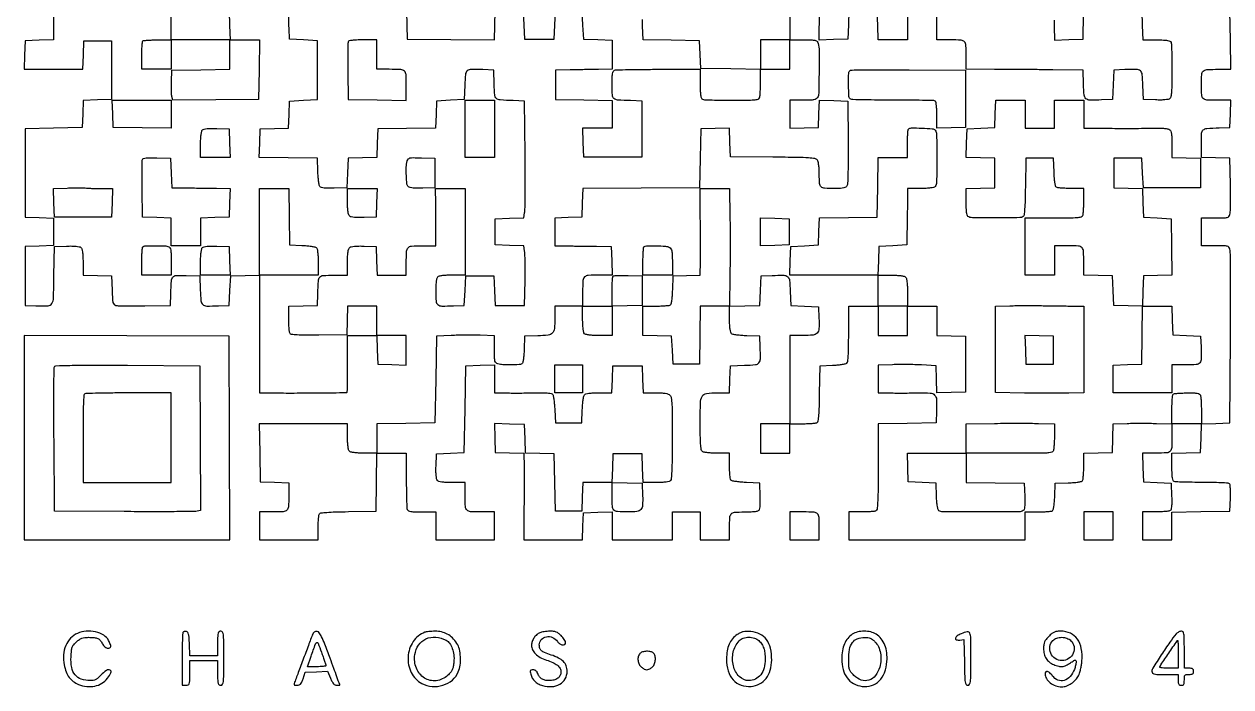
# Model space of a CAD drawing. Extents: x 156 to 936, y 95 to 969.
# Drawn here: x 156 to 936, y 95 to 523 of the extents above; entities that cross this region are included whole.
import ezdxf

# ---------------------------------------------------------------- set-up
doc = ezdxf.new("R2010")
doc.units = 0

msp = doc.modelspace()

# ---------------------------------------------------------------- linework, layer by layer
for points in [[(650.923621, 549.450999), (650.872404, 513), (641.436202, 513), (632, 513), (632, 503.478407), (632, 493.956814), (612.75, 494.228407), (593.5, 494.5), (593, 503.5), (592.5, 512.5), (574.287229, 512.772415), (556.074458, 513.044829), (555.787229, 522.098406, -0.005375), (555.699566, 526.279342, -0.002938)], [(175, 531.430537), (175, 513.075052), (165.75, 512.787526), (156.5, 512.5), (156.212474, 503.25), (155.924948, 494), (174.924948, 494), (193.924948, 494), (194.212474, 503.25), (194.5, 512.5), (203.5, 512.5), (212.5, 512.5), (212.5, 493.5), (212.5, 474.5), (203.288393, 474.212982), (194.076786, 473.925964), (193.788393, 465.212982), (193.5, 456.5), (175, 456), (156.5, 455.5), (156.5, 427), (156.5, 398.5), (165.75, 398.212474), (175, 397.924948), (175, 389), (175, 380.075052), (165.75, 379.787526), (156.5, 379.5), (156.5, 360.5), (156.5, 341.5), (163.479083, 341.199088, 0.020449), (171.375868, 341.181735, 0.253026), (173.874462, 342.660318, 0.128108), (174.893739, 346.126829, 0.004158), (175.227984, 360.763526), (175.5, 379.5), (183.344796, 379.793771, -0.01153), (186.735348, 379.842502, -0.021342), (189.485252, 379.701133, -0.023545), (191.568167, 379.405224, -0.126804), (192.594796, 378.921326, -0.14531), (193.250556, 377.94081, -0.038548), (193.672919, 376.085306, -0.027224), (193.925268, 373.359698, -0.009472), (194, 369.415081), (194, 361.075052), (203.25, 360.787526), (212.5, 360.5), (212.787398, 351.259666, 0.00489), (213.017269, 345.638586, 0.049911), (213.366243, 343.335649, 0.13999), (214.057919, 342.15054, 0.131433), (215.287398, 341.47415, 0.054074), (216.813387, 341.269145, 0.002906), (221.696923, 341.172986, 0.004518), (227.518327, 341.144811, 0.003277), (234, 341.214485), (250.5, 341.5), (250.75303, 349, -0.008062), (251.174048, 357.439007, -0.161069), (252.131127, 359.798383, -0.21244), (254.224343, 360.802761, -0.015449), (260.778718, 360.788514), (269.5, 360.5), (269.787398, 351.259666, 0.015844), (270.223546, 344.321238, 0.194277), (271.421808, 342.009645, 0.177046), (273.942653, 341.065605, 0.012739), (281.520917, 341.199088), (288.5, 341.5), (289, 351), (289.5, 360.5), (298.75, 360.787526), (308, 361.075052), (308, 323.037526), (308, 285), (316.75, 284.912571, 0.003142), (330.429472, 284.86184, 0.001841), (346.807554, 284.964299, 0.000139), (364.132681, 285.141292, 0.196186), (364.722621, 285.389288, 0.193834), (364.858487, 285.708434, 0.000442), (364.956439, 290.952628, 0.002787), (365.028905, 296.882876, 0.001718), (365.051308, 303.861027), (365.047227, 322), (374.486088, 322), (383.924948, 322), (384.212474, 312.75), (384.5, 303.5), (393.75, 303.212474), (403, 302.924948), (403, 312.462474), (403, 322), (393.5, 322), (384, 322), (384, 331.5), (384, 341), (374.537526, 341), (365.075052, 341), (364.787526, 331.75), (364.5, 322.5), (346.546696, 322.269936, -0.003387), (337.80929, 322.21716, -0.013149), (332.398754, 322.363442, -0.01367), (328.801929, 322.65421, -0.228051), (327.812009, 323.269936, -0.111897), (327.503563, 324.133483, -0.009006), (327.255659, 326.551083, -0.011797), (327.07817, 329.477259, -0.008781), (327.015313, 332.712474), (327, 340.924948), (336.25, 341.212474), (345.5, 341.5), (345.75303, 349, -0.008402), (346.176069, 357.365335, -0.161469), (347.147153, 359.744619, -0.203902), (349.278201, 360.802642, -0.014636), (356.019052, 361), (365, 361), (365, 369.377555, -0.009406), (365.0746, 373.342652, -0.027148), (365.326735, 376.078343, -0.03848), (365.748928, 377.939147, -0.145524), (366.405204, 378.921326, -0.126804), (367.431833, 379.405224, -0.023545), (369.514748, 379.701133, -0.021342), (372.264652, 379.842502, -0.01153), (375.655204, 379.793771), (383.5, 379.5), (383.787526, 370.25), (384.075052, 361), (393.537526, 361), (403, 361), (403, 368.918213, -0.01141), (403.170753, 376.400012, -0.175208), (404.14255, 378.747254, -0.195511), (406.349521, 379.800362, -0.014768), (413.106989, 380), (422, 380), (422.118604, 388.75, 0.003057), (422.148749, 392.80142, 0.001648), (422.138919, 397.79375, 0.001641), (422.095442, 402.88096, 0.002581), (422.021209, 407.25), (421.80521, 417), (431.402605, 417), (441, 417), (441, 389), (441, 361), (432.7, 361, 0.011084), (429.171507, 360.92177, 0.020332), (426.306878, 360.677711, 0.021091), (424.139671, 360.310542, 0.144849), (423.2, 359.8, 0.144765), (422.689713, 358.86117, 0.021112), (422.322455, 356.697258, 0.020356), (422.078287, 353.838136, 0.011122), (422, 350.319052, 0.019851), (422.245842, 344.129415, 0.208391), (423.41302, 341.942745, 0.16774), (425.947407, 341.054179, 0.01198), (433.520917, 341.199088), (440.5, 341.5), (441, 351), (441.5, 360.5), (450.5, 360.5), (459.5, 360.5), (460, 351), (460.5, 341.5), (470, 341.5), (479.5, 341.5), (479.762045, 357.5, 0.003464), (479.822157, 363.862036, 0.004382), (479.785431, 369.743813, 0.003486), (479.677109, 374.671207, 0.035192), (479.473677, 376.712982), (478.923263, 379.925964), (469.711632, 380.212982), (460.5, 380.5), (460.5, 389), (460.5, 397.5), (469.711632, 397.787018), (478.923263, 398.074036), (479.505226, 401.287018, 0.041731), (479.729252, 403.619008, 0.001178), (479.829995, 413.690562, 0.002395), (479.863852, 425.54778, 0.001644), (479.793595, 439), (479.5, 473.5), (472, 473.75303, -0.008759), (463.707095, 474.178354, -0.161813), (461.306759, 475.163917, -0.19589), (460.195412, 477.333109, -0.013873), (459.787398, 484.259666), (459.5, 493.5), (452.520917, 493.800912, 0.012739), (444.942653, 493.934395, 0.177046), (442.421808, 492.990355, 0.194277), (441.223546, 490.678762, 0.015844), (440.787398, 483.740334), (440.5, 474.5), (431.5, 474), (422.5, 473.5), (422.211387, 464.771923), (421.922774, 456.043847), (403.211387, 455.771923), (384.5, 455.5), (384.212964, 446.287036), (383.925929, 437.074071), (374.712964, 436.787036), (365.5, 436.5), (365, 427), (364.5, 417.5), (356.403945, 417.212045, -0.009286), (352.542386, 417.146465, -0.027996), (349.914254, 417.297926, -0.040696), (348.140288, 417.648101, -0.151604), (347.197621, 418.261881, -0.125475), (346.74742, 419.210577, -0.012743), (346.327227, 421.688932, -0.015307), (345.98723, 424.715916, -0.011626), (345.793676, 428.049836), (345.5, 436.5), (326.712768, 436.772202), (307.925536, 437.044404), (308.212768, 446.272202), (308.5, 455.5), (317.711607, 455.787018), (326.923214, 456.074036), (327.211607, 464.787018), (327.5, 473.5), (336.5, 474), (345.5, 474.5), (345.5, 493.5), (345.5, 512.5), (336.5, 513), (327.5, 513.5), (327.199088, 520.479083, -0.012342), (327.058373, 528.122836, -0.177188)], [(516.5, 531.5), (517, 522.5), (517.5, 513.5), (526.75, 513.212474), (536, 512.924948), (536, 503.462474), (536, 494), (527.25, 493.893608, 0.000248), (523.215497, 493.842549, 0.000137), (518.279688, 493.776284, 0.000136), (513.272687, 493.706331, 0.000218), (509, 493.643608), (499.5, 493.5), (499.5, 484), (499.5, 474.5), (517.75, 474.227441), (536, 473.954883), (536, 464.977441), (536, 456), (526.462474, 456), (516.924948, 456), (517.212474, 446.75), (517.5, 437.5), (536.5, 437.5), (555.5, 437.5), (555.5, 455.5), (555.5, 473.5), (548, 473.75303, -0.00835), (539.642263, 474.174822, -0.160196), (537.260084, 475.139624, -0.204874), (536.199602, 477.258022, -0.014995), (536, 483.912063, -0.006751), (536.063026, 488.579501, -0.034591), (536.311663, 491.157164, -0.069968), (536.78312, 492.654571, -0.192231), (537.581787, 493.393011, -0.085344), (538.814701, 493.637974, -0.001141), (546.60615, 493.821697, -0.003219), (555.650853, 493.956086, -0.002105), (566.081787, 494), (593, 494), (593, 484.606989, 0.006203), (593.061721, 479.632466, 0.033028), (593.308255, 476.926179, 0.067576), (593.777496, 475.364137, 0.196891), (594.581787, 474.606989, 0.081332), (595.754472, 474.364262, 0.00242), (600.784097, 474.178303, 0.004765), (606.727001, 474.044051, 0.003264), (613.474799, 474, 0.002672), (623.159864, 474.051749, 0.019343), (627.81213, 474.281609, 0.038952), (630.415774, 474.717599, 0.244878), (631.393011, 475.581787, 0.069754), (631.631434, 476.613421, 0.006804), (631.821697, 479.171775, 0.008515), (631.955643, 482.242372, 0.006641), (632, 485.581787), (632, 494), (641.5, 494), (651, 494), (651, 503.5), (651, 513), (659.891592, 513, -0.004783), (665.398233, 512.947318, -0.05381), (667.564084, 512.671536, -0.155135), (668.673919, 512.003273, -0.12189), (669.32386, 510.75, -0.057932), (669.900168, 505.97429, -0.004097), (669.848569, 492.521778, -0.002446), (669.611588, 478.518059, -0.117939), (668.903628, 475.819928, -0.137339), (667.999885, 474.87735, -0.085956), (666.560998, 474.332516, -0.040652), (664.122326, 474.065109, -0.006989), (659.464816, 474), (651, 474), (651, 464.962474), (651, 455.924948), (660.25, 456.212474), (669.5, 456.5), (669.789473, 465.287003), (670.078945, 474.074007), (679.289473, 473.787003), (688.5, 473.5), (688.667146, 447.029445, -0.003166), (688.666965, 436.44743, -0.00536), (688.5157, 427.585739, -0.002481), (688.274697, 420.229169, -0.113911), (687.881962, 418.779445, -0.128676), (687.055518, 417.887579, -0.086261), (685.765715, 417.349221, -0.045853), (683.677732, 417.072689, -0.010008), (680.046604, 417, -0.013074), (673.460345, 417.172245, -0.169996), (671.226176, 418.08817, -0.195477), (670.210121, 420.144773, -0.018199), (670, 425.915859, 0.013154), (669.914836, 429.152471, 0.019951), (669.654776, 431.955621, 0.020854), (669.265429, 434.169225, 0.106106), (668.75, 435.301354, 0.193788), (667.164915, 436.271684, 0.024772), (663.119365, 436.746979, 0.012982), (655.952695, 437.044227, 0.001532), (640, 437.242484), (612.5, 437.5), (612.211984, 446.787023), (611.923969, 456.074046), (602.711984, 455.787023), (593.5, 455.5), (593, 436.5), (592.5, 417.5), (554.787367, 417.238011), (517.074734, 416.976023), (516.787367, 407.738011), (516.5, 398.5), (507.75, 398.211067), (499, 397.922134), (499, 388.961067), (499, 380), (507.75, 379.893608, -0.000248), (511.784503, 379.842549, -0.000137), (516.720312, 379.776284, -0.000136), (521.727313, 379.706331, -0.000218), (526, 379.643608), (535.5, 379.5), (535.787526, 370.25), (536.075052, 361), (528.119313, 361, 0.011676), (520.578687, 360.823888, 0.180709), (518.23551, 359.821417, 0.191194), (517.190859, 357.550484, 0.01333), (517, 350.393011), (517, 341), (508, 341), (499, 341), (499, 333.19113, -0.021393), (498.710893, 326.437187, -0.172022), (497.445101, 323.649791, -0.172829), (494.709314, 322.289094, -0.021639), (488, 321.778245), (479.5, 321.5), (479.206033, 313.031844, -0.010674), (479.005667, 309.460658, -0.020911), (478.666992, 306.63313, -0.02067), (478.236162, 304.533237, -0.192561), (477.706033, 303.797157, -0.129551), (475.866154, 303.210824, -0.010011), (470.644524, 303.049855, -0.013912), (465.431055, 303.138633, -0.0543), (462.25, 303.630286, -0.119278), (460.998475, 304.312812, -0.151027), (460.330915, 305.440995, -0.053747), (460.053651, 307.610286, -0.004933), (460, 313.048011), (460, 321.86276), (450.75, 322.18138, 0.007), (446.521873, 322.267784, 0.004027), (441.426563, 322.25953, 0.004022), (436.307538, 322.168824, 0.006705), (432, 322), (422.5, 321.5), (422, 293.5), (421.5, 265.5), (402.75, 265.227935), (384, 264.955869), (384, 255.477935), (384, 246), (375.7, 246, -0.011084), (372.171507, 246.07823, -0.020332), (369.306878, 246.322289, -0.021091), (367.139671, 246.689458, -0.144849), (366.2, 247.2, -0.144849), (365.689458, 248.139671, -0.021091), (365.322289, 250.306878, -0.020332), (365.07823, 253.171507, -0.011084), (365, 256.7), (365, 265), (336.477935, 265), (307.955869, 265), (308.227935, 246.25), (308.5, 227.5), (317.75, 227.212474), (327, 226.924948), (327, 218.069463, -0.014889), (326.79962, 211.341871, -0.195866), (325.745668, 209.139748, -0.174757), (323.397656, 208.170318, -0.011384), (315.918213, 208), (308, 208), (308, 199), (308, 190), (327, 190), (346, 190), (346.015313, 197.75, -0.009266), (346.078025, 200.807708, -0.012305), (346.254937, 203.583601, -0.009669), (346.502484, 205.875507, -0.110202), (346.809551, 206.726088, -0.223435), (347.777433, 207.339909, -0.01141), (351.573985, 207.731244, -0.01247), (357.090119, 208.034694, -0.003691), (365.544238, 208.226088), (383.5, 208.5), (383.772065, 227.25), (384.044131, 246), (393.522065, 246), (403, 246), (403, 228.581787, 0.003244), (403.044049, 221.792976, 0.00474), (403.178303, 215.815525, 0.002396), (403.364228, 210.755458, 0.081401), (403.606989, 209.581787, 0.192406), (404.346128, 208.782907, 0.06988), (405.845898, 208.311531, 0.034532), (408.428287, 208.062976, 0.00673), (413.106989, 208), (422, 208), (422, 199), (422, 190), (441, 190), (460, 190), (460, 199), (460, 208), (452.081787, 208, -0.01141), (444.599988, 208.170753, -0.175208), (442.252746, 209.14255, -0.195511), (441.199638, 211.349521, -0.014768), (441, 218.106989), (441, 227), (432.622445, 227, -0.009406), (428.657348, 227.0746, -0.027148), (425.921657, 227.326735, -0.03848), (424.060853, 227.748928, -0.145524), (423.078674, 228.405204, -0.126804), (422.594776, 229.431833, -0.023545), (422.298867, 231.514748, -0.021342), (422.157498, 234.264652, -0.01153), (422.206229, 237.655204), (422.5, 245.5), (431.5, 246), (440.5, 246.5), (441, 274.5), (441.5, 302.5), (450.75, 302.787526), (460, 303.075052), (460, 294.037526), (460, 285), (468.75, 284.881396, 0.003017), (472.793539, 284.850984, 0.001642), (477.75946, 284.859904, 0.001636), (482.809202, 284.902077, 0.002595), (487.133267, 284.974783, -0.007032), (491.832561, 285.012088, -0.025308), (494.824296, 284.842178, -0.038164), (496.752439, 284.484083, -0.186595), (497.633267, 283.843387, -0.100273), (497.997889, 282.911897, -0.008816), (498.392272, 280.397745, -0.011269), (498.745237, 277.353486, -0.008534), (499, 274), (499.5, 265.5), (508, 265.5), (516.5, 265.5), (516.793676, 273.950164, -0.011302), (516.984907, 277.281363, -0.014976), (517.317974, 280.299919, -0.012295), (517.728174, 282.772011, -0.126595), (518.166121, 283.700164, -0.156154), (519.085135, 284.286976, -0.030334), (521.039488, 284.678687, -0.024312), (523.810166, 284.924657, -0.009983), (527.583512, 285), (535.922134, 285), (536.211067, 293.75), (536.5, 302.5), (546, 302.5), (555.5, 302.5), (555.788933, 293.75), (556.077866, 285), (563.967504, 285, -0.010255), (567.831011, 284.920751, -0.0309), (570.451435, 284.650421, -0.046423), (572.258797, 284.174734, -0.109247), (573.428425, 283.428717, -0.162647), (574.301598, 281.679226, -0.021445), (574.711135, 277.495334, -0.012422), (574.924083, 270.362501, -0.001769), (574.945544, 255.715741, -0.002797), (574.858086, 244.308092, -0.006908), (574.631535, 235.943403, -0.003853), (574.320695, 229.552584, -0.160461), (573.823245, 228.287023, -0.157475), (572.912296, 227.70866, -0.029346), (570.943679, 227.320598, -0.023945), (568.166969, 227.075409, -0.010048), (564.415081, 227), (556.075052, 227), (555.787526, 236.25), (555.5, 245.5), (546, 245.5), (536.5, 245.5), (536.212474, 236.25), (535.924948, 227), (526.5, 227), (517.075052, 227), (516.787526, 217.75), (516.5, 208.5), (508, 208.5), (499.5, 208.5), (499, 227), (498.5, 245.5), (489.287036, 245.787036), (480.074071, 246.074071), (479.787036, 255.287036), (479.5, 264.5), (469.711989, 264.78667), (459.923978, 265.073341), (460.211989, 255.78667), (460.5, 246.5), (469.75, 246.212474), (479, 245.924948), (479.104921, 237.212474, -0.002637), (479.136096, 232.606405, -0.000738), (479.136226, 225.404602, -0.000744), (479.112224, 217.258948, -0.000783), (479.064156, 209.25), (478.91847, 190), (497.920302, 190), (516.922134, 190), (517.211067, 198.75), (517.5, 207.5), (526.75, 207.787526), (536, 208.075052), (536, 199.037526), (536, 190), (555.5, 190), (575, 190), (575, 199), (575, 208), (584, 208), (593, 208), (593, 199), (593, 190), (602.5, 190), (612, 190), (612, 197.418213, -0.012045), (612.169488, 204.452803, -0.170409), (613.103321, 206.752319, -0.196932), (615.216333, 207.795471, -0.016954), (621.356989, 208.015313, 0.009288), (624.570103, 208.081049, 0.012325), (627.487838, 208.267102, 0.009701), (629.896861, 208.527636, 0.10999), (630.793098, 208.850966, 0.187221), (631.389362, 209.659703, 0.039341), (631.721251, 211.4185, 0.027159), (631.864234, 214.085459, 0.008519), (631.793098, 218.085653), (631.5, 226.5), (623, 227, -0.007979), (619.653208, 227.250516, -0.010698), (616.629688, 227.590774, -0.008061), (614.130611, 227.967402, -0.102535), (613.25, 228.309017, -0.188703), (612.685357, 229.094335, -0.029014), (612.310983, 231.016762, -0.024001), (612.07262, 233.77099, -0.009585), (612, 237.559017), (612, 246), (603.7, 246, -0.011084), (600.171507, 246.07823, -0.020332), (597.306878, 246.322289, -0.021091), (595.139671, 246.689458, -0.144849), (594.2, 247.2, -0.169112), (593.624554, 248.390216, -0.012115), (593.285867, 252.099252, -0.012525), (593.064784, 257.387176, -0.004184), (593, 265.128571, -0.006426), (593.173544, 278.630612, -0.120863), (594.281292, 282.692171, -0.237642), (596.996969, 284.539506, -0.032691), (604.032496, 285), (611.922134, 285), (612.211067, 293.75), (612.5, 302.5), (621.740334, 302.787398, 0.015844), (628.678762, 303.223546, 0.194277), (630.990355, 304.421808, 0.177046), (631.934395, 306.942653, 0.012739), (631.800912, 314.520917), (631.5, 321.5), (623.049836, 321.793676, -0.011302), (619.718637, 321.984907, -0.014976), (616.700081, 322.317974, -0.012295), (614.227989, 322.728174, -0.126595), (613.299836, 323.166121, -0.156169), (612.712988, 324.08525, -0.03033), (612.32129, 326.040031, -0.024307), (612.075335, 328.811468, -0.009978), (612, 332.586233), (612, 340.927576), (621.75, 341.213788), (631.5, 341.5), (632, 351), (632.5, 360.5), (639.479083, 360.800912, -0.012739), (647.057347, 360.934395, -0.177046), (649.578192, 359.990355, -0.194277), (650.776454, 357.678762, -0.015844), (651.212602, 350.740334), (651.5, 341.5), (660.5, 341), (669.5, 340.5), (669.793496, 333.265532, -0.020779), (669.786611, 326.418233, -0.176675), (668.630306, 323.623507, -0.185863), (665.977918, 322.305339, -0.023427), (659.464816, 322), (651, 322), (650.933948, 312.75, 0.001558), (650.914517, 307.92313, 0.000466), (650.914668, 300.5625, 0.000467), (650.930247, 292.298381, 0.000505), (650.961067, 284.25), (651.054238, 265), (641.527119, 265), (632, 265), (632, 255.5), (632, 246), (641.5, 246), (651, 246), (651, 255.5), (651, 265), (659.25, 265.015313, 0.008715), (662.499311, 265.077986, 0.011727), (665.436726, 265.254937, 0.008914), (667.863889, 265.502015, 0.11214), (668.726088, 265.809551, 0.223435), (669.339909, 266.777433, 0.01141), (669.731244, 270.573985, 0.01247), (670.034694, 276.090119, 0.003691), (670.226088, 284.544238), (670.5, 302.5), (678.452616, 302.795712, 0.011934), (681.592986, 302.987621, 0.0156), (684.450258, 303.320848, 0.013166), (686.789339, 303.731108, 0.123819), (687.702616, 304.168156, 0.188753), (688.359764, 305.357019, 0.015875), (688.7168, 308.91226, 0.013632), (688.939217, 314.323601, 0.003454), (689, 323.122445), (689, 341), (698.5, 341), (708, 341), (708, 331.5), (708, 322), (717.5, 322), (727, 322), (727, 331.5), (727, 341), (736.5, 341), (746, 341), (746, 331.537526), (746, 322.075052), (755.25, 321.787526), (764.5, 321.5), (764.5, 303.5), (764.5, 285.5), (755.289473, 285.212997), (746.078945, 284.925993), (745.789473, 293.712997), (745.5, 302.5), (736, 303, 0.006938), (731.692458, 303.166817, 0.004162), (726.573437, 303.251332, 0.004166), (721.478137, 303.250578, 0.007241), (717.25, 303.15347), (708, 302.806941), (708, 293.90347), (708, 285), (716.75, 284.877856, 0.003081), (720.761632, 284.846577, 0.001745), (725.621493, 284.855586, 0.001741), (730.520626, 284.898823, 0.002865), (734.663595, 284.973564, -0.021345), (741.781619, 284.838912, -0.189825), (744.56881, 283.537683, -0.181798), (745.785214, 280.653825, -0.019299), (745.79184, 273.237562), (745.5, 265.5), (726.75, 265.227935), (708, 264.955869), (708, 237.084924, -0.001484), (707.952553, 221.093957, -0.012389), (707.730367, 213.86142, -0.020757), (707.33086, 209.755534, -0.272963), (706.418213, 208.606989, -0.06844), (705.400281, 208.368926, -0.007317), (702.9751, 208.178303, -0.008902), (700.066073, 208.044385, -0.00705), (696.918213, 208), (689, 208), (689, 199), (689, 190), (746, 190), (803, 190), (803, 199), (803, 208), (811.25, 208.015313, 0.008579), (814.497876, 208.077072, 0.011582), (817.430835, 208.251296, 0.008725), (819.854929, 208.494381, 0.112667), (820.706033, 208.797157, 0.192561), (821.236162, 209.533237, 0.02067), (821.666992, 211.63313, 0.020911), (822.005667, 214.460658, 0.010674), (822.206033, 218.031844), (822.5, 226.5), (830.968156, 226.793967, 0.010674), (834.539342, 226.994333, 0.020911), (837.36687, 227.333008, 0.02067), (839.466763, 227.763838, 0.192561), (840.202843, 228.293967, 0.112531), (840.505585, 229.144249, 0.008778), (840.748704, 231.558142, 0.011623), (840.922925, 234.478979, 0.008617), (840.984687, 237.712474), (841, 245.924948), (850.25, 246.212474), (859.5, 246.5), (859.787036, 255.712964), (860.074071, 264.925929), (869.113027, 265.212964, -0.005384), (873.288295, 265.300557, -0.002939), (878.411967, 265.322737, -0.002928), (883.619657, 265.284171, -0.004653), (888.075991, 265.183587), (898, 264.867173), (898, 257.015374, -0.01158), (897.827866, 249.583698, -0.17628), (896.85247, 247.24604, -0.194445), (894.640201, 246.197959, -0.014586), (887.855485, 246), (878.924948, 246), (879.212474, 236.75), (879.5, 227.5), (888.5, 227), (897.5, 226.5), (897.793098, 218.085653, -0.008519), (897.864234, 214.085459, -0.027159), (897.721251, 211.4185, -0.039341), (897.389362, 209.659703, -0.187221), (896.793098, 208.850966, -0.110402), (895.894283, 208.527533, -0.00954), (893.45641, 208.267102, -0.012203), (890.504112, 208.081041, -0.00917), (887.25, 208.015313), (879, 208), (879, 199), (879, 190), (888.5, 190), (898, 190), (898, 198.977935), (898, 207.955869), (916.75, 208.227935), (935.5, 208.5), (935.792979, 216.907021, 0.010281), (935.839885, 220.193128, 0.014674), (935.735951, 223.108424, 0.010537), (935.52991, 225.49676, 0.171211), (935.187424, 226.212576, 0.182288), (934.389009, 226.573715, 0.003293), (929.645025, 226.847166, 0.007725), (924.049753, 227.046122, 0.005024), (917.581456, 227.111111, -0.003074), (911.075329, 227.151111, -0.004522), (905.35971, 227.273095, -0.002192), (900.510991, 227.44173, -0.081998), (899.437012, 227.662544, -0.213137), (898.732081, 228.368885, -0.053255), (898.306136, 229.983044, -0.030567), (898.065016, 232.640834, -0.00734), (898, 237.069463), (898, 245.924948), (907.25, 246.212474), (916.5, 246.5), (916.787036, 255.712964), (917.074071, 264.925929), (926.287036, 265.212964), (935.5, 265.5), (935.776118, 320.5, 0.000946), (935.842591, 341.744487, 0.001484), (935.810983, 360.004687, 0.000367), (935.724204, 375.978155, 0.057952), (935.507066, 377.75, 0.122612), (934.851516, 379.003912, 0.154493), (933.732866, 379.672192, 0.053324), (931.54856, 379.947535, 0.004712), (925.980948, 380), (917, 380), (917, 389), (917, 398), (925.980948, 398, 0.004723), (931.546285, 398.052569, 0.05326), (933.733241, 398.32806, 0.153853), (934.855448, 398.996239, 0.122337), (935.516124, 400.25, 0.054093), (935.724896, 401.805286, 0.002845), (935.823778, 406.832812, 0.00446), (935.854068, 412.824029, 0.003227), (935.785177, 419.5), (935.5, 436.5), (926.25, 436.787526), (917, 437.075052), (917, 446.018474, -0.014194), (917.190094, 452.713321, -0.199365), (918.215838, 454.834916, -0.165063), (920.527107, 455.811311, -0.009054), (928.5, 456.245668), (935.5, 456.5), (935.788933, 465.25), (936.077866, 474), (928.12072, 474, -0.011255), (920.614992, 474.168976, -0.173553), (918.260316, 475.133305, -0.196937), (917.202336, 477.326211, -0.015155), (917, 484, -0.015139), (917.202091, 490.673146, -0.196758), (918.259008, 492.866152, -0.173711), (920.611431, 493.830791, -0.011291), (928.103853, 494), (936.044131, 494), (935.772065, 512.75), (935.5, 531.5)], [(878.5, 531.5), (878.787526, 522.25), (879.075052, 513), (887.930537, 513, -0.006773), (892.587052, 512.936924, -0.03465), (895.160133, 512.688208, -0.070053), (896.655249, 512.216672, -0.192061), (897.393011, 511.418213, -0.080983), (897.635568, 510.250423, -0.002541), (897.821697, 505.367318, -0.004891), (897.955938, 499.590857, -0.003363), (898, 493.040657, -0.00346), (897.940363, 484.422829, -0.01606), (897.711725, 479.451262, -0.023285), (897.321155, 476.333764, -0.178582), (896.594796, 475.078674, -0.126804), (895.568167, 474.594776, -0.023545), (893.485252, 474.298867, -0.021342), (890.735348, 474.157498, -0.01153), (887.344796, 474.206229), (879.5, 474.5), (879.212602, 483.740334, 0.015844), (878.776454, 490.678762, 0.194277), (877.578192, 492.990355, 0.177046), (875.057347, 493.934395, 0.012739), (867.479083, 493.800912), (860.5, 493.5), (860, 484), (859.5, 474.5), (852.520917, 474.199088, -0.012739), (844.942653, 474.065605, -0.177046), (842.421808, 475.009645, -0.194277), (841.223546, 477.321238, -0.015844), (840.787398, 484.259666), (840.5, 493.5), (821, 493.689751, 0.000481), (812.209569, 493.766838, 0.000296), (801.867188, 493.841461, 0.000297), (791.643482, 493.903091, 0.000533), (783.25, 493.939751), (765, 494), (765, 501.918213, 0.01141), (764.829247, 509.400012, 0.175208), (763.85745, 511.747254, 0.195511), (761.650479, 512.800362, 0.014768), (754.893011, 513), (746, 513), (746, 531.480948, -0.004239)], [(821.851159, 525.775537, 0.003027), (821.881396, 521.712474), (822, 512.924948), (831.25, 513.212474), (840.5, 513.5), (840.785515, 530, 0.003332)]]:
    msp.add_lwpolyline(points, format="xyb")
for points in [[(689.076031, 532.074046), (688.788016, 522.787023), (688.5, 513.5), (679.237938, 513.212315), (669.975876, 512.924629), (670.237938, 550.712315)], [(288.5, 531.5), (288.787526, 522.25), (289.075052, 513), (270.037526, 513), (251, 513), (251, 522.484427), (251, 531.968853)], [(403.226088, 531.455762), (403.5, 513.5), (431.712269, 513.234491), (459.924538, 512.968982), (460.212269, 522.234491), (460.5, 531.5)], [(478.5, 531.5), (479, 522.5), (479.5, 513.5), (489, 513.5), (498.5, 513.5), (499, 522.5), (499.5, 531.5)], [(726.95, 531.402605), (726.95, 513), (717.512526, 513), (708.075052, 513), (707.787526, 522.25), (707.5, 531.5)]]:
    msp.add_lwpolyline(points)
for points in [[(251, 503.5), (251, 494), (241.5, 494), (232, 494), (232, 502.833333, -0.007039), (232.048334, 506.266524, -0.010477), (232.195833, 509.267708, -0.005871), (232.400808, 511.76784, -0.174709), (232.666667, 512.333333, -0.174709), (233.23216, 512.599192, -0.005871), (235.732292, 512.804167, -0.010477), (238.733476, 512.951666, -0.007039), (242.166667, 513), (251, 513)], [(307.771593, 493.75), (307.5, 474.5), (279.751893, 474.318367), (252.003786, 474.136734), (251.453275, 476.330144, -0.046914), (251.256219, 477.615312, -0.008094), (251.152196, 480.078905, -0.008746), (251.127445, 482.98405, -0.007721), (251.201382, 486.011777), (251.5, 493.5), (270.25, 493.772065), (289, 494.044131), (289, 503.522065), (289, 513), (298.521593, 513), (308.043186, 513)], [(365.44466, 511.716382, 0.087315), (365.253719, 510.735302, 0.001669), (365.177256, 505.532202, 0.003993), (365.15674, 499.444392, 0.002658), (365.226045, 492.466382), (365.5, 474.5), (384.25, 474.227935), (403, 473.955869), (403, 483.370946, 0.013239), (402.810033, 490.544462, 0.190583), (401.768202, 492.818525, 0.181311), (399.430273, 493.823071, 0.011775), (391.918213, 494), (384, 494), (384, 503.5), (384, 513), (374.968615, 513, 0.007882), (370.728422, 512.933152, 0.025616), (367.927333, 512.700833, 0.035533), (366.108295, 512.322603, 0.236345)], [(764.5, 475), (764.5, 456.5), (755.25, 456.212474), (746, 455.924948), (746, 464.403457, 0.011108), (745.926813, 467.697424, 0.016491), (745.703656, 470.574555, 0.01162), (745.390318, 472.905487, 0.218469), (744.991168, 473.505458, 0.13267), (744.144153, 473.758011, 0.000945), (736.636527, 473.938861, 0.003532), (728.01158, 474.06937, 0.002244), (717.966495, 474.105328, -0.002037), (707.88896, 474.137224, -0.003123), (699.159429, 474.254947, -0.001073), (691.62898, 474.419725, -0.085805), (690.475327, 474.647842, -0.292386), (689.200752, 476.376, -0.013628), (688.901691, 483.980564, -0.013619), (689.017255, 491.590253, -0.293108), (690.25, 493.344069, -0.094584), (691.266699, 493.549403, -0.000461), (701.854687, 493.652664, -0.002098), (713.918237, 493.708553, -0.001324), (728, 493.677402), (764.5, 493.5)], [(803, 465), (803, 456), (812.5, 456), (822, 456), (822, 465), (822, 474), (831.5, 474), (841, 474), (841, 465), (841, 456), (859.25, 455.874114, 0.001384), (866.88072, 455.8426, 0.001278), (874.716842, 455.851957, 0.001275), (881.696756, 455.895928, 0.00426), (886.27542, 455.975462, -0.00977), (890.185347, 456.000288, -0.020936), (893.197251, 455.834299, -0.024523), (895.410811, 455.508902, -0.125079), (896.52542, 454.978903, -0.138222), (897.226128, 453.962049, -0.04395), (897.669114, 452.158273, -0.02907), (897.925674, 449.461633, -0.009183), (898, 445.415081), (898, 437.075052), (907.25, 436.787526), (916.5, 436.5), (916.5, 427), (916.5, 417.5), (898, 417.5), (879.5, 417.5), (879, 427), (878.5, 436.5), (869.5, 436.5), (860.5, 436.5), (860.5, 427), (860.5, 417.5), (869.712964, 417.212964), (878.925929, 416.925929), (879.212964, 407.712964), (879.5, 398.5), (888.5, 398), (897.5, 397.5), (897.748183, 379.287502), (897.996366, 361.075004), (888.748183, 360.787502), (879.5, 360.5), (879.213788, 350.75), (878.927576, 341), (888.426262, 341), (897.924948, 341), (898.212474, 331.75), (898.5, 322.5), (907.5, 322), (916.5, 321.5), (916.800912, 314.520917, -0.012322), (916.941866, 306.88044, -0.176722), (916.009281, 304.372662, -0.202101), (913.732324, 303.227183, -0.01682), (906.980948, 303), (898, 303), (898, 294), (898, 285), (879, 285), (860, 285), (860, 293.962474), (860, 302.924948), (869.25, 303.212474), (878.5, 303.5), (878.771926, 322.212184), (879.043852, 340.924368), (869.771926, 341.212184), (860.5, 341.5), (860, 351), (859.5, 360.5), (850.25, 360.787526), (841, 361.075052), (841, 368.955738, 0.011491), (840.828717, 376.407908, 0.175559), (839.856224, 378.750156, 0.19511), (837.649006, 379.800898, 0.014732), (830.893011, 380), (822, 380), (822, 370.5), (822, 361), (812.5, 361), (803, 361), (803, 379.5), (803, 398), (821.393011, 398, 0.002472), (831.723448, 398.051073, 0.018295), (836.640441, 398.27975, 0.036273), (839.393178, 398.711497, 0.24904), (840.393011, 399.581787, 0.06844), (840.631074, 400.599719, 0.007317), (840.821697, 403.0249, 0.008902), (840.955615, 405.933927, 0.00705), (841, 409.081787), (841, 417), (832.75, 417.015313, -0.008591), (829.501991, 417.077158, -0.011595), (826.568616, 417.251635, -0.008743), (824.144238, 417.495093, -0.112618), (823.292098, 417.798312, -0.195149), (822.75425, 418.552989, -0.020215), (822.326695, 420.737125, -0.020298), (821.991711, 423.707636, -0.009786), (821.792098, 427.532999), (821.5, 436.5), (812.5, 436.5), (803.5, 436.5), (803.226647, 418.044584, -0.003561), (803.035521, 409.331725, -0.012194), (802.732937, 403.675066, -0.01105), (802.342971, 399.785498, -0.224357), (801.726647, 398.809897, -0.139323), (799.565733, 398.167174, -0.001615), (784.486505, 398.031392, -0.002285), (769.754359, 398.013648, -0.091011), (766.581787, 398.606989, -0.192061), (765.783328, 399.344751, -0.070053), (765.311792, 400.839867, -0.03465), (765.063076, 403.412948, -0.006773), (765, 408.069463), (765, 416.924948), (774.25, 417.212474), (783.5, 417.5), (783.5, 427), (783.5, 436.5), (774.212977, 436.788016), (764.925954, 437.076031), (765.212977, 446.288016), (765.5, 455.5), (774.5, 456), (783.5, 456.5), (783.788933, 465.25), (784.077866, 474), (793.538933, 474), (803, 474)], [(288.787526, 446.25), (289.075052, 437), (279.537526, 437), (270, 437), (270, 445.3, -0.010869), (270.078193, 448.896692, -0.021373), (270.324495, 451.746533, -0.023516), (270.70151, 453.866807, -0.141534), (271.236619, 454.836619, -0.141627), (272.215618, 455.376564, -0.030081), (274.156875, 455.694801, -0.024175), (276.863904, 455.841129, -0.010354), (280.486619, 455.786619), (288.5, 455.5)], [(744.83955, 454.69333, -0.171694), (745.841555, 451.970768, -0.003196), (745.937348, 436.495915, -0.003197), (745.835295, 421.021571, -0.171589), (744.832235, 418.297856, -0.156568), (743.91283, 417.711839, -0.030115), (741.9502, 417.320873, -0.024186), (739.167778, 417.075231, -0.009923), (735.377555, 417), (727, 417), (726.948134, 407.75, -0.001265), (726.91401, 403.556383, -0.000758), (726.853302, 398.573438, -0.000758), (726.777843, 393.614249, -0.00132), (726.698134, 389.5), (726.5, 380.5), (717.5, 380), (708.5, 379.5), (708.212474, 370.25), (707.924948, 361), (716.262474, 361, -0.01101), (719.809501, 360.921884, -0.020283), (722.684979, 360.678036, -0.021051), (724.858679, 360.311042, -0.145015), (725.8, 359.8, -0.147006), (726.316915, 358.838945, -0.020534), (726.681818, 356.584848, -0.019692), (726.923212, 353.57572, -0.010168), (727, 349.8), (727, 341), (717.5, 341), (708, 341), (708, 351), (708, 361), (679.462474, 361), (650.924948, 361), (651.212474, 370.25), (651.5, 379.5), (660.5, 380), (669.5, 380.5), (669.788613, 389.228077), (670.077226, 397.956153), (688.788613, 398.228077), (707.5, 398.5), (707.771593, 417.75), (708.043186, 437), (717.521593, 437), (727, 437), (727, 445.833333, -0.007039), (727.048334, 449.266524, -0.010477), (727.195833, 452.267708, -0.005871), (727.400808, 454.76784, -0.174709), (727.666667, 455.333333, -0.197941), (729.560156, 456.121793, -0.010248), (736.306797, 456.008739, -0.010123), (743.049218, 455.620641, -0.202796)], [(421.5, 427), (421.5, 417.5), (413.655204, 417.206229, -0.01153), (410.264652, 417.157498, -0.021342), (407.514748, 417.298867, -0.023545), (405.431833, 417.594776, -0.126804), (404.405204, 418.078674, -0.194107), (403.439925, 419.868396, -0.016355), (403.020493, 425.202308, -0.022519), (403.016409, 430.743702, -0.054415), (403.639985, 434.78709, -0.110763), (404.30988, 436.066437, -0.165116), (405.383551, 436.710791, -0.057007), (407.450552, 436.916833, -0.004686), (412.876331, 436.78709), (421.5, 436.5)], [(251, 427), (251.5, 417.5), (261.5, 417.378301, -0.000173), (265.967942, 417.322383, -0.000111), (271.143836, 417.254662, -0.000112), (276.20474, 417.186185, -0.000211), (280.287526, 417.128301), (289.075052, 417), (288.787526, 407.75), (288.5, 398.5), (279.25, 398.212474), (270, 397.924948), (270, 388.962474), (270, 380), (260.5, 380), (251, 380), (251, 388.962474), (251, 397.924948), (241.75, 398.212474), (232.5, 398.5), (232.226045, 416.466382, -0.002738), (232.157838, 423.447139, -0.004101), (232.181672, 429.543708, -0.001757), (232.263004, 434.747927, -0.087035), (232.459691, 435.755553, -0.230713), (233.132554, 436.383519, -0.046636), (234.779627, 436.724608, -0.028631), (237.436466, 436.867546, -0.007369), (241.733647, 436.789171), (250.5, 436.5)], [(205.662526, 417), (213.075052, 417), (212.787526, 407.75), (212.5, 398.5), (194, 398.5), (175.5, 398.5), (175.212997, 407.710527), (174.925993, 416.921055), (183.712997, 417.287628, -0.004583), (187.28793, 417.403954, -0.004994), (190.763349, 417.450435, -0.004698), (193.738462, 417.432552, -0.024475), (195.375, 417.327101, 0.01648), (196.949077, 417.200383, 0.003897), (199.582898, 417.096086, 0.004007), (202.613786, 417.024022, 0.00394)], [(327.227441, 398.75), (327.5, 380.5), (335.452616, 380.204288, -0.011934), (338.592986, 380.012379, -0.0156), (341.450258, 379.679152, -0.013166), (343.789339, 379.268892, -0.123819), (344.702616, 378.831844, -0.156616), (345.288322, 377.912736, -0.030079), (345.679152, 375.949592, -0.024173), (345.924766, 373.166961, -0.009926), (346, 369.377555), (346, 361), (327, 361), (308, 361), (308, 389), (308, 417), (317.477441, 417), (326.954883, 417)], [(383.787526, 407.75), (383.5, 398.5), (375.655204, 398.206229, -0.01153), (372.264652, 398.157498, -0.021342), (369.514748, 398.298867, -0.023545), (367.431833, 398.594776, -0.126804), (366.405204, 399.078674, -0.145524), (365.748928, 400.060853, -0.03848), (365.326735, 401.921657, -0.027148), (365.0746, 404.657348, -0.009406), (365, 408.622445), (365, 417), (374.537526, 417), (384.075052, 417)], [(612.227935, 398.75, -0.002482), (612.311567, 390.339509, -0.001369), (612.334609, 380.059375, -0.001365), (612.300968, 369.63684, -0.002193), (612.209033, 360.75), (611.918065, 341), (602.481098, 341), (593.044131, 341), (592.772065, 322.25), (592.5, 303.5), (584, 303.5), (575.5, 303.5), (575, 312.5), (574.5, 321.5), (565.25, 321.787526), (556, 322.075052), (556, 331.537526), (556, 341), (564.25, 341.015313, 0.008591), (567.498009, 341.077158, 0.011595), (570.431384, 341.251635, 0.008743), (572.855762, 341.495093, 0.112618), (573.707902, 341.798312, 0.195149), (574.24575, 342.552989, 0.020215), (574.673305, 344.737125, 0.020298), (575.008289, 347.707636, 0.009786), (575.207902, 351.532999), (575.5, 360.5), (584.25, 360.788933), (593, 361.077866), (593.092739, 369.788933, 0.002179), (593.121694, 374.394413, 0.00061), (593.126798, 381.595812, 0.000615), (593.112617, 389.741155, 0.000647), (593.078456, 397.75), (592.971434, 417), (602.463652, 417), (611.955869, 417)], [(249.418213, 379.393011, -0.192406), (250.217093, 378.653872, -0.06988), (250.688469, 377.154102, -0.034532), (250.937024, 374.571713, -0.00673), (251, 369.893011), (251, 361), (241.5, 361), (232, 361), (232, 369.833333, -0.007039), (232.048334, 373.266524, -0.010477), (232.195833, 376.267708, -0.005871), (232.400808, 378.76784, -0.174709), (232.666667, 379.333333, -0.192867), (233.981803, 379.896108, -0.004931), (240.550861, 379.984299, -0.008182), (246.871554, 379.903379, -0.084511)], [(288.787526, 370.25), (289.075052, 361), (279.537526, 361), (270, 361), (270, 369.3, -0.010869), (270.078193, 372.896692, -0.021373), (270.324495, 375.746533, -0.023516), (270.70151, 377.866807, -0.141534), (271.236619, 378.836619, -0.141627), (272.215618, 379.376564, -0.030081), (274.156875, 379.694801, -0.024175), (276.863904, 379.841129, -0.010354), (280.486619, 379.786619), (288.5, 379.5)], [(573.065741, 378.964816, -0.125133), (574.084258, 378.034129, -0.095437), (574.6623, 376.632503, -0.043519), (574.935765, 374.241493, -0.006724), (575, 369.464816), (575, 361), (565.5, 361), (556, 361), (556, 369.833333, -0.007039), (556.048334, 373.266524, -0.010477), (556.195833, 376.267708, -0.005871), (556.400808, 378.76784, -0.174709), (556.666667, 379.333333, -0.195866), (558.270527, 380.008719, -0.008549), (564.468774, 379.975433, -0.01178), (570.526132, 379.69644, -0.105846)], [(555.5, 351), (555.5, 341.5), (545.75, 341.213788), (536, 340.927576), (536, 331.463788), (536, 322), (527.7, 322, -0.011084), (524.171507, 322.07823, -0.020332), (521.306878, 322.322289, -0.021091), (519.139671, 322.689458, -0.144849), (518.2, 323.2, -0.144849), (517.689458, 324.139671, -0.021091), (517.322289, 326.306878, -0.020332), (517.07823, 329.171507, -0.011084), (517, 332.7), (517, 341), (526.5, 341), (536, 341), (536, 350.333333, -0.00701), (536.050859, 353.960654, -0.010439), (536.206073, 357.131073, -0.005832), (536.421738, 359.772743, -0.174818), (536.701526, 360.368192, -0.181254), (537.294584, 360.637876, -0.006365), (539.854968, 360.779968, -0.011094), (542.933373, 360.843152, -0.007452), (546.451526, 360.784859), (555.5, 360.5)], [(831.75, 341.063793), (841, 341), (841, 313.036212), (841, 285.072424), (831.25, 284.786212, -0.005573), (826.247186, 284.695144, -0.001813), (818.85625, 284.669796, -0.001807), (810.643566, 284.70109, -0.002035), (802.75, 284.791817), (784, 285.083634), (784, 313.004291), (784, 340.924948), (793.25, 341.212474, -0.004156), (797.51219, 341.309506, -0.002297), (802.720312, 341.360841, -0.002289), (807.999661, 341.364454, -0.003681), (812.5, 341.313793, 0.000868), (817.000323, 341.237811, 0.00054), (822.279688, 341.163546, 0.000542), (827.487862, 341.101549, 0.000981)], [(269.759875, 255.77153), (270.019749, 209.043061), (267.759875, 208.494001, -0.057675), (266.004934, 208.276836, -0.000538), (252.945088, 208.187752, -0.00181), (237.910959, 208.155786, -0.001169), (220.5, 208.222471), (175.5, 208.5), (175.239372, 254.5, -0.000997), (175.174287, 272.225103, -0.001596), (175.197198, 287.357597, -0.000282), (175.267665, 300.72814, -0.090314), (175.461789, 301.759906, -0.301449), (176.45055, 302.464468, -0.003096), (185.402033, 302.70934, -0.005599), (198.68089, 302.841585, -0.001079), (222.722417, 302.759906), (269.5, 302.5)], [(195.25, 284.337719, 0.286605), (194.579791, 283.416621, 0.006896), (194.265434, 277.906228, 0.008864), (194.055066, 269.647433, 0.001935), (194, 255.416667), (194, 227), (222.5, 227), (251, 227), (251, 256), (251, 285), (223.75, 284.921053, 0.001717), (213.21496, 284.854351, 0.002675), (204.1375, 284.717133, 0.000767), (196.247198, 284.543529, 0.090243)], [(916.393011, 283.418213, -0.069754), (916.631434, 282.386579, -0.006804), (916.821697, 279.828225, -0.008515), (916.955643, 276.757628, -0.006641), (917, 273.418213), (917, 265), (907.5, 265), (898, 265), (898, 274.416667, -0.007664), (898.066885, 278.779825, -0.023674), (898.296577, 281.718794, -0.030487), (898.663429, 283.66522, -0.23943), (899.25, 284.337719, -0.073768), (900.090566, 284.54009, -0.005873), (902.377947, 284.717133, -0.007854), (905.124525, 284.854008, -0.005939), (908.143011, 284.921053, -0.008277), (912.114571, 284.896331, -0.039372), (914.372614, 284.666389, -0.078191), (915.702595, 284.201528, -0.179923)], [(821.984687, 256.683587, -0.009382), (821.918022, 253.453458, -0.012421), (821.72919, 250.518081, -0.00983), (821.46462, 248.094691, -0.109622), (821.136411, 247.186477, -0.187083), (820.304599, 246.572623, -0.036226), (818.437012, 246.206766, -0.025722), (815.616033, 246.010126, -0.008179), (811.401724, 246.00253, 0.002366), (806.74442, 246.048278, 0.000698), (799.607069, 246.07464, 0.000701), (791.581411, 246.081828, 0.000754), (783.75, 246.066053), (765, 246), (765, 236.522065), (765, 227.044131), (783.75, 226.772065), (802.5, 226.5), (802.793098, 218.085653, -0.008518), (802.864241, 214.085397, -0.027161), (802.721261, 211.41854, -0.039347), (802.389373, 209.659896, -0.187268), (801.793098, 208.85134, -0.141252), (799.300705, 208.12255, -0.0008), (774.557157, 208.067463, -0.000813), (749.830602, 208.092183, -0.138777), (747.293967, 208.817259, -0.195331), (746.762722, 209.544678, -0.020905), (746.332405, 211.633421, -0.021049), (745.994308, 214.454477, -0.010622), (745.793967, 218.031844), (745.5, 226.5), (736.5, 227), (727.5, 227.5), (727.212474, 236.75), (726.924948, 246), (745.962474, 246), (765, 246), (765, 255.477935), (765, 264.955869), (783.25, 265.227935, -0.002221), (790.988621, 265.308914, -0.001894), (799.15, 265.327134, -0.001909), (806.574392, 265.287242, -0.005417), (811.75, 265.183587), (822, 264.867173)], [(555.796198, 218.520365, -0.023411), (555.736324, 212.354832, -0.167714), (554.623376, 209.638483, -0.185309), (552.13495, 208.33303, -0.029742), (546.55887, 208.013655, -0.013715), (539.591238, 208.220522, -0.178876), (537.25652, 209.238364, -0.18814), (536.20542, 211.5078, -0.015453), (536, 218.152843), (536, 227.072424), (545.75, 226.786212), (555.5, 226.5)], [(651, 199), (651, 190), (660.5, 190), (670, 190), (670, 197.418213, 0.01257), (669.821795, 204.50542, 0.179949), (668.840438, 206.785965, 0.190034), (666.629342, 207.807402, 0.014293), (659.893011, 208), (651, 208)], [(190.415186, 129.578588, 0.10356), (185.995715, 126.443257, 0.08723), (182.877557, 121.614302, 0.080454), (181.423872, 115.642446, 0.070281), (181.823336, 109.219548, 0.039839), (183.151861, 104.63538, 0.06708), (185.053654, 101.118094, 0.075123), (187.640449, 98.501118, 0.065248), (191.007341, 96.613739, 0.06622), (196.395353, 95.247343, 0.080271), (201.597023, 95.476793, 0.085725), (206.19293, 97.287521, 0.089724), (209.8321, 100.513679, 0.05619), (212.073389, 104.134649, 0.416074), (211.451506, 105.856571, 0.27349), (209.103251, 105.625041, 0.045646), (205.564771, 102.5, -0.025467), (203.754001, 100.76602, -0.060447), (202.208639, 99.726679, -0.070777), (200.617718, 99.181744, -0.047206), (198.697023, 99, -0.080627), (192.840852, 99.950508, -0.142871), (188.850978, 102.71325, -0.126704), (186.676276, 107.464156, -0.056824), (186.236067, 114.367151, -0.011956), (186.536622, 118.434998, -0.063395), (187.032237, 120.607599, -0.087977), (187.984268, 122.245928, -0.034933), (189.805085, 124.117151, -0.032211), (191.61951, 125.539379, -0.05985), (193.275051, 126.403072, -0.059317), (195.098143, 126.854632, -0.031087), (197.433989, 127, -0.022401), (201.22217, 126.830194, -0.083813), (203.518791, 126.22704, -0.111355), (205.136708, 125.007629, -0.056533), (206.562665, 122.878819, 0.04506), (207.298303, 121.724296, 0.055027), (208.186824, 120.80304, 0.062867), (209.129448, 120.201545, 0.111053), (210.02568, 120, 0.104638), (211.345893, 120.279347, 0.268347), (211.90001, 121.040255, 0.125345), (211.697109, 122.436518, 0.020891), (210.544051, 124.914815, 0.138528), (207.361756, 128.313331, 0.078979), (202.108785, 130.443837, 0.073374), (196.023582, 130.938997, 0.086553)], [(258.701236, 130.367903, 0.18639), (258.417979, 129.728201, 0.002081), (258.205988, 124.927863, 0.006098), (258.050648, 119.336228, 0.003894), (258, 112.833333), (258, 96), (260.5, 96, 0.093656), (261.948613, 96.273745, 0.227396), (262.671875, 97.05, 0.071364), (262.953338, 98.789706, 0.004478), (263, 104), (263, 112), (272, 112), (281, 112), (281, 104, 0.005351), (281.051385, 99.198839, 0.055952), (281.3125, 97.25, 0.176663), (281.921799, 96.349175, 0.157888), (283, 96, 0.267644), (284.131287, 96.652291, 0.103099), (284.721429, 98.4375, 0.026629), (284.959338, 102.362042, 0.001825), (285, 113.5, 0.001825), (284.959338, 124.637958, 0.026629), (284.721429, 128.5625, 0.103099), (284.131287, 130.347709, 0.267644), (283, 131, 0.157888), (281.921799, 130.650825, 0.176663), (281.3125, 129.75, 0.055952), (281.051385, 127.801161, 0.005351), (281, 123), (281, 115), (272.042064, 115), (263.084129, 115), (262.792064, 122.739156, 0.008421), (262.577277, 126.671754, 0.038474), (262.239274, 128.933965, 0.076427), (261.72616, 130.226948, 0.216275), (260.951236, 130.773725, 0.047014), (260.306808, 130.834818, 0.044782), (259.651434, 130.776373, 0.048101), (259.081091, 130.615714, 0.104047)], [(342.171939, 128.30089, 0.004307), (341.505414, 126.580315, 0.000526), (340.082005, 122.797762, 0.000624), (338.40122, 118.299903, 0.000515), (336.620009, 113.5, -0.000325), (334.842239, 108.703792, -0.000396), (333.171861, 104.217188, -0.000332), (331.761308, 100.445267, -0.002798), (331.115221, 98.75, 0.016423), (330.536327, 97.09706, 0.190604), (330.58517, 96.426039, 0.256078), (331.067538, 96.081624, 0.02968), (332.441418, 96, 0.085234), (333.707388, 96.217387, 0.125767), (334.639475, 96.841923, 0.081616), (335.414939, 98.058787, 0.020867), (336.246658, 100.25), (337.659982, 104.5), (344.846606, 104.794145), (352.033229, 105.08829), (353.981077, 100.544145, 0.021229), (355.000464, 98.419824, 0.057531), (355.949136, 97.047332, 0.086838), (356.913563, 96.270904, 0.126819), (357.964463, 96, 0.011533), (358.744148, 96.017986, 0.019182), (359.398907, 96.073437, 0.013887), (359.910076, 96.151018, 0.375071), (359.989262, 96.25, 0.07633), (359.950437, 96.44627, 0.000055), (358.147351, 101.420313, 0.000644), (356.128944, 106.964157, 0.000394), (353.734005, 113.5, 0.003527), (350.301782, 122.644038, 0.020848), (348.273853, 127.337841, 0.038594), (346.751767, 129.955626, 0.209181), (345.387143, 130.80089, 0.084548), (344.353105, 130.773441, 0.116946), (343.511975, 130.389644, 0.093646), (342.80645, 129.590317, 0.039571)], [(415, 130.278468, 0.157821), (407.40661, 124.231664, 0.132367), (404.134475, 114.424571, 0.131415), (406.22417, 104.246623, 0.154759), (413.052739, 97.217352, 0.103962), (419.66902, 95.274493, 0.095835), (426.715978, 96.071679, 0.098988), (432.775032, 99.390151, 0.119721), (436.606105, 104.599703, 0.066874), (437.801163, 109.052034, 0.044095), (438.016371, 114.356247, 0.044862), (437.317453, 119.416689, 0.091777), (435.726203, 123.07832, 0.049856), (432.80995, 126.592914, 0.06802), (429.519021, 129.057063, 0.070804), (425.795969, 130.481902, 0.059974), (421.602117, 130.921053, 0.009605), (419.538777, 130.849466, 0.010784), (417.558122, 130.699728, 0.010126), (415.881983, 130.50225, 0.055534)], [(428.730264, 125.144358, -0.117791), (431.00976, 123.121175, -0.066065), (432.724485, 119.815074, -0.058041), (433.694974, 115.680873, -0.04938), (433.766453, 111.197272, -0.020861), (433.374108, 108.061064, -0.066833), (432.753587, 106.052528, -0.072068), (431.652721, 104.361188, -0.02703), (429.66875, 102.335242, -0.157026), (422.337781, 98.970344, -0.173167), (414.749984, 100.700059, -0.158437), (409.509296, 107.056673, -0.131217), (408.504318, 115.813449, -0.114148), (410.928541, 121.990463, -0.135128), (415.707928, 126.023176, -0.130074), (422.029451, 127.131382, -0.101912)], [(489.356999, 130.008419, 0.087381), (487.329625, 128.743334, 0.063599), (485.590588, 126.7265, 0.063181), (484.403738, 124.321006, 0.083229), (484, 121.912352, 0.108294), (484.648439, 118.953577, 0.08862), (486.503266, 116.289931, 0.073594), (489.516332, 114.052079, 0.046668), (493.554338, 112.351349, -0.029786), (497.757374, 110.745678, -0.06552), (500.674734, 108.935592, -0.091904), (502.395234, 106.898435, -0.130237), (503, 104.616032, -0.120253), (502.444706, 102.340573, -0.115585), (500.898736, 100.537809, -0.096516), (498.451947, 99.387858, -0.061806), (495.326247, 99, -0.057043), (492.596579, 99.312436, -0.093764), (490.475818, 100.246588, -0.095746), (488.872204, 101.874118, -0.06165), (487.683384, 104.25, 0.097807), (487.286186, 104.918994, 0.068856), (486.616511, 105.485938, 0.066183), (485.787355, 105.869065, 0.07531), (484.922977, 106, 0.049049), (483.798673, 105.889443, 0.225863), (483.287884, 105.508892, 0.160998), (483.163587, 104.77134, 0.023073), (483.469503, 103.25, 0.060508), (484.467195, 100.642534, 0.078416), (485.999741, 98.596242, 0.073687), (488.169099, 97.03321, 0.046571), (491.066341, 95.861978, 0.088076), (496.989932, 95.17536, 0.11564), (502.189532, 96.730156, 0.13136), (505.710568, 100.227635, 0.132653), (507, 105.002294, 0.089364), (506.372734, 108.483863, 0.10476), (504.578762, 111.312071, 0.082965), (501.415537, 113.624332, 0.037623), (496.657567, 115.582652, -0.014874), (492.414149, 117.10757, -0.082776), (490.345418, 118.347377, -0.141487), (489.341864, 119.863856, -0.076019), (489, 122.099392, -0.180728), (490.282922, 125.532788, -0.167255), (493.548383, 127.420561, -0.150774), (497.557787, 126.991638, -0.147273), (500.672432, 124.37718, 0.09153), (502.168063, 122.811725, 0.119706), (503.994514, 122.066554, 0.194625), (505.395249, 122.402438, 0.242334), (506, 123.576923, 0.115959), (505.812648, 124.373898, 0.028583), (505.141346, 125.549279, 0.027718), (504.195777, 126.842082, 0.024625), (503.076923, 128.076923, 0.032869), (501.388151, 129.557145, 0.069679), (499.877367, 130.411834, 0.067871), (498.164235, 130.831376, 0.02983), (495.826923, 130.936614, 0.016856), (494.013145, 130.848838, 0.015108), (492.141527, 130.63781, 0.015338), (490.47303, 130.345961, 0.044961)], [(617, 128.819139, 0.065333), (613.817947, 126.008247, 0.075423), (611.648635, 122.595417, 0.066547), (610.41285, 118.341935, 0.038054), (610.018004, 113, 0.071036), (611.138175, 105.281659, 0.11177), (614.385916, 99.455999, 0.127286), (619.468062, 96.079696, 0.109106), (625.864236, 95.335487, 0.094771), (631.358781, 96.978115, 0.106859), (635.593878, 100.49052, 0.097505), (638.261021, 105.726825, 0.067031), (639.212208, 112.340245, 0.05692), (638.417827, 119.897386, 0.103374), (635.870037, 125.534833, 0.120296), (631.600962, 129.136995, 0.095624), (625.772127, 130.754965, 0.020426), (622.890322, 130.868131, 0.053952), (620.840848, 130.643024, 0.061195), (619.039681, 130.007026, 0.032859)], [(630.872699, 124.903972, -0.057823), (632.798365, 122.641975, -0.064828), (634.067896, 120.081286, -0.05492), (634.774133, 116.938701, -0.027839), (635, 112.88524, -0.065051), (634.266123, 107.268299, -0.097209), (632.102802, 102.831266, -0.114025), (628.728571, 100.010635, -0.117841), (624.5, 99, -0.203894), (618.269105, 101.651104, -0.132721), (614.449016, 108.604896, -0.114691), (614.360549, 117.396211, -0.134409), (618.240926, 124.75, -0.12214), (620.864919, 126.450334, -0.080095), (624.431191, 127.069995, -0.079001), (628.061924, 126.538014, -0.112183)], [(691.346265, 128.945902, 0.078777), (688.385901, 126.312599, 0.070771), (686.254774, 122.799437, 0.061161), (684.971487, 118.3666, 0.038777), (684.529855, 113, 0.06398), (685.37587, 106.167401, 0.097556), (687.94308, 100.790922, 0.107654), (692.133425, 97.142754, 0.092393), (697.697332, 95.313771, 0.107689), (703.752395, 95.806635, 0.123262), (708.720035, 98.79152, 0.107973), (712.143729, 104.140723, 0.06864), (713.743236, 111.390037, 0.049773), (713.634309, 117.014103, 0.064197), (712.372019, 122.019211, 0.071814), (710.049261, 126.088732, 0.090561), (706.818029, 128.96959, 0.077542), (703.225137, 130.457952, 0.059944), (699.010701, 130.958487, 0.060382), (694.832169, 130.445533, 0.081933)], [(705.99127, 124.162576, -0.089171), (708.181614, 121.012107, -0.061325), (709.499899, 116.856074, -0.058085), (709.816311, 112.252431, -0.060995), (709.051712, 107.778262, -0.090053), (706.240207, 102.253264, -0.153194), (702.047815, 99.2828, -0.166365), (697.17137, 99.367182, -0.110037), (692.4, 102.4, -0.026917), (690.436967, 104.586585, -0.088108), (689.505652, 106.283293, -0.069198), (689.10075, 108.410936, -0.012471), (689, 112.44966, -0.041543), (689.56102, 119.190249, -0.113519), (691.377507, 123.582478, -0.147443), (694.583595, 126.069718, -0.090012), (699.326923, 126.969591, -0.038421), (701.317532, 126.832303, -0.06333), (702.939776, 126.379567, -0.061867), (704.422806, 125.526058, -0.034914)], [(761.75, 129.341518, 0.048126), (759.079755, 127.919432, 0.189123), (758.028705, 126.420165, 0.401022), (758.618126, 125.402979, 0.097087), (760.75, 125.212151), (763.5, 125.5), (763.776733, 110.75, 0.0024), (763.992927, 101.574821, 0.030764), (764.301193, 98.153789, 0.112477), (764.919648, 96.584403, 0.247739), (766.026733, 96, 0.272164), (767.141224, 96.655181, 0.099224), (767.72181, 98.467135, 0.026224), (767.958945, 102.424625, 0.001853), (768, 113.5, 0.002866), (767.925408, 126.514157, 0.091333), (767.31474, 129.628539, 0.3606), (765.689381, 130.522478, 0.051007)], [(818.4, 127.6, 0.025582), (816.623166, 125.631408, 0.067846), (815.63835, 124.016476, 0.07182), (815.152456, 122.252098, 0.031344), (815, 119.822506, 0.0561), (815.403626, 116.236445, 0.085205), (816.605434, 113.347008, 0.08831), (818.663397, 111.094645, 0.064722), (821.598574, 109.394367, 0.035008), (824.759236, 108.326601, 0.089087), (827.163736, 108.138427, 0.089221), (829.481273, 108.798766, 0.035186), (832.360453, 110.469863, -0.006196), (834.617942, 111.961317, -0.104733), (835.448141, 112.276408, -0.378073), (835.862934, 112.011189, -0.06986), (836, 111.034963, -0.039576), (835.926546, 110.108409, -0.016008), (835.686683, 108.862788, -0.015722), (835.34177, 107.532512, -0.019263), (834.933388, 106.3151, -0.088805), (832.172605, 101.702318, -0.140202), (828.330585, 99.208464, -0.169376), (824.280059, 99.364136, -0.140967), (820.841879, 102, 0.04333), (819.11125, 103.960333, 0.118795), (817.523575, 104.878813, 0.279513), (816.472373, 104.6024, 0.194538), (816, 103.434259, 0.137972), (816.859501, 100.378785, 0.089001), (819.316273, 97.611112, 0.08136), (822.825722, 95.671319, 0.08619), (826.70034, 95.003738, 0.088294), (829.696632, 95.541131, 0.057094), (832.850074, 97.1337, 0.055797), (835.645032, 99.455573, 0.072342), (837.583045, 102.160591, 0.045954), (838.264256, 103.839715, 0.017108), (838.918028, 106.303764, 0.016784), (839.451621, 109.054958, 0.01948), (839.768321, 111.702536, 0.06273), (839.40401, 119.757367, 0.111494), (836.875457, 125.864142, 0.131999), (832.336276, 129.638659, 0.108002), (826.15, 130.996262, 0.031731), (823.737571, 130.845094, 0.071873), (821.978835, 130.359257, 0.067649), (820.36566, 129.374392, 0.025553)], [(832.685549, 124.825686, -0.161643), (834.724712, 121.058126, -0.151631), (834.176394, 116.708057, -0.144202), (831.212271, 113.278876, -0.143876), (826.859906, 112, -0.147546), (822.581072, 113.290752, -0.141266), (819.642281, 116.750474, -0.145657), (819.047198, 121.157884, -0.158899), (821, 125, -0.118376), (823.480771, 126.520098, -0.082437), (826.741768, 127.01157, -0.080692), (830.055106, 126.422495, -0.104681)], [(900.808978, 129.25, 0.02425), (896.640706, 123.884384, 0.008263), (891.105806, 115.714488, 0.003552), (885.614358, 107.181268, 0.142124), (885, 105.063582, 0.154964), (885.357578, 103.93754, 0.181367), (886.279763, 103.310694, 0.054846), (888.300609, 103.049402, 0.004751), (893.5, 103), (902, 103), (902, 99.5, 0.022514), (902.082184, 97.67572, 0.10769), (902.392857, 96.6875, 0.177212), (902.997538, 96.177287, 0.087745), (904, 96, 0.087745), (905.002462, 96.177287, 0.177212), (905.607143, 96.6875, 0.10769), (905.917816, 97.67572, 0.022514), (906, 99.5, -0.021354), (906.088063, 101.561026, -0.157079), (906.464286, 102.458333, -0.185552), (907.260192, 102.888231, -0.032088), (909, 103, 0.030703), (910.500917, 103.092253, 0.116834), (911.375, 103.416667, 0.166173), (911.840542, 104.024683, 0.081208), (912, 105, 0.081208), (911.840542, 105.975317, 0.166173), (911.375, 106.583333, 0.116834), (910.500917, 106.907747, 0.030703), (909, 107), (906, 107), (906, 119, 0.00325), (905.953125, 126.212446, 0.034904), (905.711562, 129.123995, 0.118077), (905.155141, 130.486844, 0.241568), (904.154988, 131, 0.077291), (903.339175, 130.873131, 0.043361), (902.411029, 130.485938, 0.042008), (901.519484, 129.919686, 0.053055)], [(902, 116), (902, 107), (895.916667, 107, -0.013854), (893.607023, 107.06401, -0.024753), (891.718229, 107.262892, -0.024257), (890.349781, 107.544438, -0.445351), (890.166667, 107.894951, -0.059097), (890.872732, 109.269251, -0.000872), (895.972995, 116.814642, -0.000286), (901.339525, 124.714443, -0.213954), (901.75, 124.967213, -0.443648), (901.852001, 124.880474, -0.000773), (901.926563, 122.346619, -0.004365), (901.982042, 119.448801, -0.002603)], [(350.972991, 108.75, -0.371385), (350.735405, 108.453296, -0.014562), (349.247066, 108.220313, -0.019686), (347.33525, 108.053969, -0.011856), (345.059573, 108), (339.119146, 108), (341.454438, 114.75, -0.002441), (344.263315, 122.742386, -0.216279), (345.119969, 123.627891, -0.417392), (345.963002, 123.256603, -0.005596), (348.132138, 117.385923, -0.002521), (349.212302, 114.309807, -0.003712), (350.127349, 111.596177, -0.001757), (350.880042, 109.280688, -0.068804)], [(553.997445, 116.496921, 0.113423), (552.977543, 114.473316, 0.088796), (552.820218, 112.012155, 0.087781), (553.528741, 109.623958, 0.107061), (554.985784, 107.810428, 0.039736), (556.861949, 106.523489, 0.12171), (558.33353, 106.101015, 0.122353), (559.827877, 106.413522, 0.040362), (561.777494, 107.556704, 0.135619), (563.252038, 109.342614, 0.077762), (563.989893, 112.057357, 0.078624), (563.859974, 114.834281, 0.146465), (562.8, 116.8, 0.147904), (561.061377, 117.731204, 0.05818), (558.325137, 117.955561, 0.05826), (555.623096, 117.544961, 0.153918)]]:
    msp.add_lwpolyline(points, format="xyb", close=True)
for points in [[(251, 464.977935), (251, 455.955869), (232.25, 456.227935), (213.5, 456.5), (213.211067, 465.25), (212.922134, 474), (231.961067, 474), (251, 474)], [(460, 455.5), (460, 437), (450.525, 437), (441.05, 437), (441.05, 455.5), (441.05, 474), (450.525, 474), (460, 474)], [(650.5, 389), (650.5, 380.5), (641.25, 380.212474), (632, 379.924948), (632, 389), (632, 398.075052), (641.25, 397.787526), (650.5, 397.5)], [(156, 256.007138), (156, 190), (222.50719, 190), (289.014379, 190), (288.75719, 255.75), (288.5, 321.5), (222.25, 321.757138), (156, 322.014276)], [(803.211971, 312.788029), (803.5, 303.5), (812.5, 303.5), (821.5, 303.5), (821.5, 312.5), (821.5, 321.5), (812.211971, 321.788029), (802.923942, 322.076058)], [(517, 294), (517, 285), (508, 285), (499, 285), (499, 294), (499, 303), (508, 303), (517, 303)], [(841, 199), (841, 190), (850.5, 190), (860, 190), (860, 199), (860, 208), (850.5, 208), (841, 208)]]:
    msp.add_lwpolyline(points, close=True)

doc.saveas('drawing.dxf')
